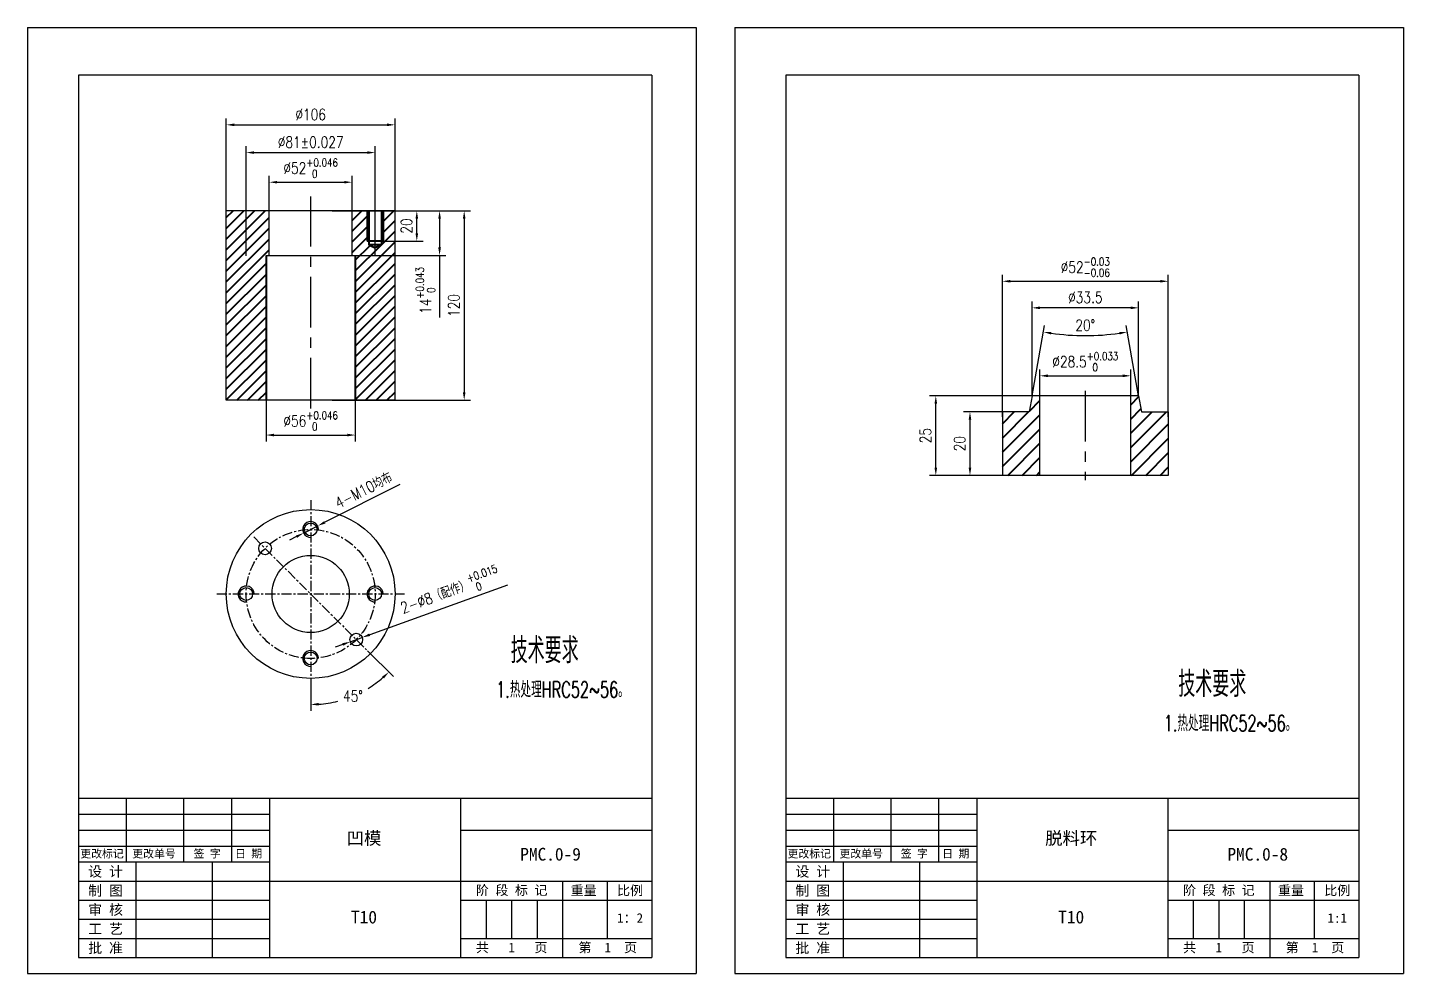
# Model space of a CAD drawing. Extents: x -23172 to -18855, y 7404 to 10591.
# Drawn here: x -20726.5 to -20294.5, y 8847.6 to 9144.6 of the extents above; entities that cross this region are included whole.
import ezdxf
from ezdxf.enums import TextEntityAlignment as Align

# ---------------------------------------------------------------- set-up
doc = ezdxf.new("R2010")
doc.units = 0
doc.header["$LTSCALE"] = 10
doc.linetypes.add('CENTER', pattern=[50.8, 31.75, -6.35, 6.35, -6.35])
doc.layers.get('DEFPOINTS').update_dxf_attribs({"linetype": 'CONTINUOUS'})
for name, color, linetype in [('2细线层', 3, 'CONTINUOUS'), ('3中心线层', 1, 'CENTER'), ('6文字层', 3, 'CONTINUOUS'), ('7标注层', 4, 'CONTINUOUS'), ('CONT', 3, 'CONTINUOUS'), ('TEXT', 1, 'CONTINUOUS')]:
    doc.layers.add(name, color=color, linetype=linetype)
doc.layers.add('YELLOW', color=2, linetype='CONTINUOUS', lineweight=40)
doc.styles.add('CHINA1', font='')
doc.styles.add('PC_TEXTSTYLE', font='txt.shx', dxfattribs={"width": 0.8, "bigfont": 'hzfs.shx'})
doc.styles.get('CHINA1').set_extended_font_data('SimSun')
doc.dimstyles.new('TH_GBDIM', dxfattribs={"dimtxt": 3.5, "dimasz": 2.5, "dimexe": 2, "dimexo": 0, "dimgap": 1.5, "dimtad": 1, "dimdec": 1, "dimzin": 0, "dimdsep": 46, "dimtxsty": 'PC_TEXTSTYLE', "dimcen": 2.5, "dimadec": 0, "dimazin": 0, "dimtfac": 0.714286, "dimtdec": 4, "dimtmove": 0, "dimatfit": 3, "dimfxl": 1, "dimtolj": 1, "dimtzin": 0, "dimarcsym": 0})
pattern_1 = [(225, (-31371.6086, 13784.134), (1.683798, -1.683798), [])]

# ---------------------------------------------------------------- blocks, each defined once
blk = doc.blocks.new('*D246')
at = {"layer": '7标注层', "color": 0, "lineweight": -2, "ltscale": 0.5}
for p, q in [((-20400.24, 9028.92), (-20443.31, 9028.92)), ((-20441.31, 9006.42), (-20441.31, 9026.42)), ((-20400.24, 9003.92), (-20443.31, 9003.92))]:
    blk.add_line(p, q, dxfattribs=at)
at = {"layer": '7标注层', "color": 0, "lineweight": -3, "ltscale": 0.5}
for points in [[(-20441.73, 9026.42), (-20440.89, 9026.42), (-20441.31, 9028.92)], [(-20441.73, 9006.42), (-20440.89, 9006.42), (-20441.31, 9003.92)]]:
    blk.add_solid(points, dxfattribs=at)
at = {"layer": 'DEFPOINTS', "color": 0, "lineweight": -3, "ltscale": 0.5}
for p in [(-20441.31, 9028.92), (-20400.24, 9028.92), (-20400.24, 9003.92)]:
    blk.add_point(p, dxfattribs=at)
at = {"layer": '7标注层', "color": 0, "lineweight": -3, "ltscale": 0.5, "insert": (-20444.56, 9016.42), "char_height": 3.5, "attachment_point": 5, "rotation": 90, "style": 'PC_TEXTSTYLE'}
blk.add_mtext('\\A1;25{}{}', dxfattribs=at)
blk = doc.blocks.new('*D248')
at = {"layer": '7标注层', "color": 0, "lineweight": -2, "ltscale": 0.5}
for p, q in [((-20575.83, 8969.49), (-20619.06, 8953.93)), ((-20625.17, 8951.72), (-20621.41, 8953.08)), ((-20627.53, 8950.88), (-20629.88, 8950.03))]:
    blk.add_line(p, q, dxfattribs=at)
at = {"layer": '7标注层', "color": 0, "lineweight": -3, "ltscale": 0.5}
for points in [[(-20619.2, 8954.32), (-20618.92, 8953.53), (-20621.41, 8953.08)], [(-20627.67, 8951.27), (-20627.38, 8950.48), (-20625.17, 8951.72)]]:
    blk.add_solid(points, dxfattribs=at)
at = {"layer": 'DEFPOINTS', "color": 0, "lineweight": -3, "ltscale": 0.5}
for p in [(-20621.41, 8953.08), (-20625.17, 8951.72)]:
    blk.add_point(p, dxfattribs=at)
at = {"layer": '7标注层', "color": 0, "lineweight": -3, "ltscale": 0.5, "insert": (-20593.88, 8967.68), "char_height": 3.5, "attachment_point": 5, "rotation": 19.7984, "style": 'PC_TEXTSTYLE'}
blk.add_mtext('\\A1;2-%%c8（配作）{}{\\H0.7143x;\\S+0.015^  0;}', dxfattribs=at)
blk = doc.blocks.new('*D247')
at = {"layer": '7标注层', "color": 0, "lineweight": -2, "ltscale": 0.5}
for p, q in [((-20619.8, 8948.91), (-20611.65, 8940.76)), ((-20637.61, 8937.22), (-20637.61, 8930.01))]:
    blk.add_line(p, q, dxfattribs=at)
for start, end in [(301.334, 310.8719), (274.1281, 284.2019)]:
    blk.add_arc((-20637.61, 8966.72), 34.71, start, end, dxfattribs=at)
at = {"layer": '7标注层', "color": 0, "lineweight": -3, "ltscale": 0.5}
for points in [[(-20615.18, 8940.78), (-20614.62, 8940.17), (-20613.07, 8942.18)], [(-20635.1, 8931.69), (-20635.13, 8932.52), (-20637.61, 8932.01)]]:
    blk.add_solid(points, dxfattribs=at)
at = {"layer": 'DEFPOINTS', "color": 0, "lineweight": -3, "ltscale": 0.5}
for p in [(-20637.61, 8996.22), (-20655.5, 8984.61), (-20619.8, 8948.91), (-20637.61, 8937.22), (-20628.63, 8933.2)]:
    blk.add_point(p, dxfattribs=at)
at = {"layer": '7标注层', "color": 0, "lineweight": -3, "ltscale": 0.5, "insert": (-20624.33, 8934.66), "char_height": 3.5, "attachment_point": 5, "style": 'PC_TEXTSTYLE'}
blk.add_mtext('\\A1;45%%d{}{}', dxfattribs=at)
blk = doc.blocks.new('*D249')
at = {"layer": '7标注层', "color": 0, "lineweight": -2, "ltscale": 0.5}
for p, q in [((-20609.63, 9001.11), (-20633.15, 8989.22)), ((-20639.84, 8985.84), (-20635.38, 8988.1)), ((-20642.07, 8984.72), (-20644.3, 8983.59))]:
    blk.add_line(p, q, dxfattribs=at)
at = {"layer": '7标注层', "color": 0, "lineweight": -3, "ltscale": 0.5}
for points in [[(-20633.34, 8989.6), (-20632.96, 8988.85), (-20635.38, 8988.1)], [(-20642.26, 8985.09), (-20641.89, 8984.34), (-20639.84, 8985.84)]]:
    blk.add_solid(points, dxfattribs=at)
at = {"layer": 'DEFPOINTS', "color": 0, "lineweight": -3, "ltscale": 0.5}
for p in [(-20635.38, 8988.1), (-20639.84, 8985.84)]:
    blk.add_point(p, dxfattribs=at)
at = {"layer": '7标注层', "color": 0, "lineweight": -3, "ltscale": 0.5, "insert": (-20620.97, 8999.36), "char_height": 3.5, "attachment_point": 5, "rotation": 26.8056, "style": 'PC_TEXTSTYLE'}
blk.add_mtext('\\A1;4-M10均布{}{}', dxfattribs=at)
blk = doc.blocks.new('*D250')
at = {"layer": '7标注层', "color": 0, "lineweight": -2, "ltscale": 0.5}
for p, q in [((-20630.88, 9087.02), (-20587.4, 9087.02)), ((-20589.4, 9084.52), (-20589.4, 9030.07)), ((-20630.88, 9027.57), (-20587.4, 9027.57))]:
    blk.add_line(p, q, dxfattribs=at)
at = {"layer": '7标注层', "color": 0, "lineweight": -3, "ltscale": 0.5}
for points in [[(-20589.81, 9084.52), (-20588.98, 9084.52), (-20589.4, 9087.02)], [(-20589.81, 9030.07), (-20588.98, 9030.07), (-20589.4, 9027.57)]]:
    blk.add_solid(points, dxfattribs=at)
at = {"layer": 'DEFPOINTS', "color": 0, "lineweight": -3, "ltscale": 0.5}
for p in [(-20630.88, 9087.02), (-20630.88, 9027.57), (-20589.4, 9027.57)]:
    blk.add_point(p, dxfattribs=at)
at = {"layer": '7标注层', "color": 0, "lineweight": -3, "ltscale": 0.5, "insert": (-20592.65, 9057.3), "char_height": 3.5, "attachment_point": 5, "rotation": 90, "style": 'PC_TEXTSTYLE'}
blk.add_mtext('\\A1;120{}{}', dxfattribs=at)
blk = doc.blocks.new('*D251')
at = {"layer": '7标注层', "color": 0, "lineweight": -2, "ltscale": 0.5}
for p, q in [((-20625.94, 9087.02), (-20595.13, 9087.02)), ((-20597.13, 9084.52), (-20597.13, 9075.52)), ((-20625.94, 9073.02), (-20595.13, 9073.02)), ((-20597.13, 9073.02), (-20597.13, 9053.52))]:
    blk.add_line(p, q, dxfattribs=at)
at = {"layer": '7标注层', "color": 0, "lineweight": -3, "ltscale": 0.5}
for points in [[(-20597.55, 9084.52), (-20596.71, 9084.52), (-20597.13, 9087.02)], [(-20597.55, 9075.52), (-20596.71, 9075.52), (-20597.13, 9073.02)]]:
    blk.add_solid(points, dxfattribs=at)
at = {"layer": 'DEFPOINTS', "color": 0, "lineweight": -3, "ltscale": 0.5}
for p in [(-20625.94, 9087.02), (-20597.13, 9087.02), (-20625.94, 9073.02)]:
    blk.add_point(p, dxfattribs=at)
at = {"layer": '7标注层', "color": 0, "lineweight": -3, "ltscale": 0.5, "insert": (-20601.55, 9062.02), "char_height": 3.5, "attachment_point": 5, "rotation": 90, "style": 'PC_TEXTSTYLE'}
blk.add_mtext('\\A1;14{}{\\H0.7143x;\\S+0.043^  0;}', dxfattribs=at)
blk = doc.blocks.new('*D257')
at = {"layer": '7标注层', "color": 0, "lineweight": -2, "ltscale": 0.5}
for p, q in [((-20664.11, 9083.44), (-20664.11, 9116.02)), ((-20661.61, 9114.02), (-20613.61, 9114.02)), ((-20611.11, 9083.44), (-20611.11, 9116.02))]:
    blk.add_line(p, q, dxfattribs=at)
at = {"layer": '7标注层', "color": 0, "lineweight": -3, "ltscale": 0.5}
for points in [[(-20661.61, 9114.44), (-20661.61, 9113.61), (-20664.11, 9114.02)], [(-20613.61, 9114.44), (-20613.61, 9113.61), (-20611.11, 9114.02)]]:
    blk.add_solid(points, dxfattribs=at)
at = {"layer": 'DEFPOINTS', "color": 0, "lineweight": -3, "ltscale": 0.5}
for p in [(-20611.11, 9114.02), (-20664.11, 9083.44), (-20611.11, 9083.44)]:
    blk.add_point(p, dxfattribs=at)
at = {"layer": '7标注层', "color": 0, "lineweight": -3, "ltscale": 0.5, "insert": (-20637.61, 9117.27), "char_height": 3.5, "attachment_point": 5, "style": 'PC_TEXTSTYLE'}
blk.add_mtext('\\A1;%%c106{}{}', dxfattribs=at)
blk = doc.blocks.new('*D258')
at = {"layer": '7标注层', "color": 0, "lineweight": -2, "ltscale": 0.5}
for p, q in [((-20657.86, 9088.31), (-20657.86, 9107.31)), ((-20655.36, 9105.31), (-20619.86, 9105.31)), ((-20617.36, 9088.31), (-20617.36, 9107.31))]:
    blk.add_line(p, q, dxfattribs=at)
at = {"layer": '7标注层', "color": 0, "lineweight": -3, "ltscale": 0.5}
for points in [[(-20655.36, 9105.72), (-20655.36, 9104.89), (-20657.86, 9105.31)], [(-20619.86, 9105.72), (-20619.86, 9104.89), (-20617.36, 9105.31)]]:
    blk.add_solid(points, dxfattribs=at)
at = {"layer": 'DEFPOINTS', "color": 0, "lineweight": -3, "ltscale": 0.5}
for p in [(-20617.36, 9105.31), (-20657.86, 9088.31), (-20617.36, 9088.31)]:
    blk.add_point(p, dxfattribs=at)
at = {"layer": '7标注层', "color": 0, "lineweight": -3, "ltscale": 0.5, "insert": (-20637.61, 9108.56), "char_height": 3.5, "attachment_point": 5, "style": 'PC_TEXTSTYLE'}
blk.add_mtext('\\A1;%%c81{}{%%p0.027}', dxfattribs=at)
blk = doc.blocks.new('*D259')
at = {"layer": '7标注层', "color": 0, "lineweight": -2, "ltscale": 0.5}
for p, q in [((-20650.63, 9082.7), (-20650.63, 9098)), ((-20648.13, 9096), (-20627.09, 9096)), ((-20624.59, 9082.7), (-20624.59, 9098))]:
    blk.add_line(p, q, dxfattribs=at)
at = {"layer": '7标注层', "color": 0, "lineweight": -3, "ltscale": 0.5}
for points in [[(-20648.13, 9096.41), (-20648.13, 9095.58), (-20650.63, 9096)], [(-20627.09, 9096.41), (-20627.09, 9095.58), (-20624.59, 9096)]]:
    blk.add_solid(points, dxfattribs=at)
at = {"layer": 'DEFPOINTS', "color": 0, "lineweight": -3, "ltscale": 0.5}
for p in [(-20624.59, 9096), (-20650.63, 9082.7), (-20624.59, 9082.7)]:
    blk.add_point(p, dxfattribs=at)
at = {"layer": '7标注层', "color": 0, "lineweight": -3, "ltscale": 0.5, "insert": (-20637.61, 9100.41), "char_height": 3.5, "attachment_point": 5, "style": 'PC_TEXTSTYLE'}
blk.add_mtext('\\A1;%%c52{}{\\H0.7143x;\\S+0.046^  0;}', dxfattribs=at)
blk = doc.blocks.new('*D260')
at = {"layer": '7标注层', "color": 0, "lineweight": -2, "ltscale": 0.5}
for p, q in [((-20651.61, 9030.53), (-20651.61, 9014.62)), ((-20623.61, 9030.53), (-20623.61, 9014.62)), ((-20649.11, 9016.62), (-20626.11, 9016.62))]:
    blk.add_line(p, q, dxfattribs=at)
at = {"layer": '7标注层', "color": 0, "lineweight": -3, "ltscale": 0.5}
for points in [[(-20649.11, 9017.04), (-20649.11, 9016.2), (-20651.61, 9016.62)], [(-20626.11, 9017.04), (-20626.11, 9016.2), (-20623.61, 9016.62)]]:
    blk.add_solid(points, dxfattribs=at)
at = {"layer": 'DEFPOINTS', "color": 0, "lineweight": -3, "ltscale": 0.5}
for p in [(-20651.61, 9030.53), (-20623.61, 9030.53), (-20623.61, 9016.62)]:
    blk.add_point(p, dxfattribs=at)
at = {"layer": '7标注层', "color": 0, "lineweight": -3, "ltscale": 0.5, "insert": (-20637.61, 9021.04), "char_height": 3.5, "attachment_point": 5, "style": 'PC_TEXTSTYLE'}
blk.add_mtext('\\A1;%%c56{}{\\H0.7143x;\\S+0.046^  0;}', dxfattribs=at)
blk = doc.blocks.new('*D261')
at = {"layer": '7标注层', "color": 0, "lineweight": -2, "ltscale": 0.5}
for p, q in [((-20616.12, 9087.02), (-20602.28, 9087.02)), ((-20604.28, 9079.96), (-20604.28, 9084.52)), ((-20616.12, 9077.46), (-20602.28, 9077.46))]:
    blk.add_line(p, q, dxfattribs=at)
at = {"layer": '7标注层', "color": 0, "lineweight": -3, "ltscale": 0.5}
for points in [[(-20604.7, 9084.52), (-20603.87, 9084.52), (-20604.28, 9087.02)], [(-20604.7, 9079.96), (-20603.87, 9079.96), (-20604.28, 9077.46)]]:
    blk.add_solid(points, dxfattribs=at)
at = {"layer": 'DEFPOINTS', "color": 0, "lineweight": -3, "ltscale": 0.5}
for p in [(-20616.12, 9087.02), (-20604.28, 9087.02), (-20616.12, 9077.46)]:
    blk.add_point(p, dxfattribs=at)
at = {"layer": '7标注层', "color": 0, "lineweight": -3, "ltscale": 0.5, "insert": (-20607.53, 9082.24), "char_height": 3.5, "attachment_point": 5, "rotation": 90, "style": 'PC_TEXTSTYLE'}
blk.add_mtext('\\A1;20{}{}', dxfattribs=at)
blk = doc.blocks.new('*D267')
at = {"layer": '7标注层', "color": 0, "lineweight": -2, "ltscale": 0.5}
for p, q in [((-20420.41, 9023.92), (-20432.58, 9023.92)), ((-20430.58, 9021.42), (-20430.58, 9006.42)), ((-20420.41, 9003.92), (-20432.58, 9003.92))]:
    blk.add_line(p, q, dxfattribs=at)
at = {"layer": '7标注层', "color": 0, "lineweight": -3, "ltscale": 0.5}
for points in [[(-20431, 9021.42), (-20430.16, 9021.42), (-20430.58, 9023.92)], [(-20431, 9006.42), (-20430.16, 9006.42), (-20430.58, 9003.92)]]:
    blk.add_solid(points, dxfattribs=at)
at = {"layer": 'DEFPOINTS', "color": 0, "lineweight": -3, "ltscale": 0.5}
for p in [(-20420.41, 9023.92), (-20430.58, 9003.92), (-20420.41, 9003.92)]:
    blk.add_point(p, dxfattribs=at)
at = {"layer": '7标注层', "color": 0, "lineweight": -3, "ltscale": 0.5, "insert": (-20433.83, 9013.92), "char_height": 3.5, "attachment_point": 5, "rotation": 90, "style": 'PC_TEXTSTYLE'}
blk.add_mtext('\\A1;20{}{}', dxfattribs=at)
blk = doc.blocks.new('*D268')
at = {"layer": '7标注层', "color": 0, "lineweight": -2, "ltscale": 0.5}
for p, q in [((-20411.1, 9028.92), (-20407.21, 9050.97)), ((-20377.62, 9028.92), (-20381.5, 9050.97))]:
    blk.add_line(p, q, dxfattribs=at)
blk.add_arc((-20394.36, 9123.87), 76.03, 261.884, 278.116, dxfattribs=at)
at = {"layer": '7标注层', "color": 0, "lineweight": -3, "ltscale": 0.5}
for points in [[(-20405.16, 9048.19), (-20405.03, 9049.02), (-20407.56, 9049)], [(-20383.69, 9049.02), (-20383.56, 9048.19), (-20381.16, 9049)]]:
    blk.add_solid(points, dxfattribs=at)
at = {"layer": 'DEFPOINTS', "color": 0, "lineweight": -3, "ltscale": 0.5}
for p in [(-20398.78, 9047.97), (-20411.1, 9028.92), (-20377.62, 9028.92), (-20411.98, 9023.92), (-20376.73, 9023.92)]:
    blk.add_point(p, dxfattribs=at)
at = {"layer": '7标注层', "color": 0, "lineweight": -3, "ltscale": 0.5, "insert": (-20394.36, 9051.09), "char_height": 3.5, "attachment_point": 5, "style": 'PC_TEXTSTYLE'}
blk.add_mtext('\\A1;20%%d{}{}', dxfattribs=at)
blk = doc.blocks.new('*D269')
at = {"layer": '7标注层', "color": 0, "lineweight": -2, "ltscale": 0.5}
for p, q in [((-20408.61, 9025.18), (-20408.61, 9037.22)), ((-20406.11, 9035.22), (-20382.61, 9035.22)), ((-20380.11, 9025.18), (-20380.11, 9037.22))]:
    blk.add_line(p, q, dxfattribs=at)
at = {"layer": '7标注层', "color": 0, "lineweight": -3, "ltscale": 0.5}
for points in [[(-20406.11, 9035.64), (-20406.11, 9034.8), (-20408.61, 9035.22)], [(-20382.61, 9035.64), (-20382.61, 9034.8), (-20380.11, 9035.22)]]:
    blk.add_solid(points, dxfattribs=at)
at = {"layer": 'DEFPOINTS', "color": 0, "lineweight": -3, "ltscale": 0.5}
for p in [(-20380.11, 9035.22), (-20408.61, 9025.18), (-20380.11, 9025.18)]:
    blk.add_point(p, dxfattribs=at)
at = {"layer": '7标注层', "color": 0, "lineweight": -3, "ltscale": 0.5, "insert": (-20394.36, 9039.64), "char_height": 3.5, "attachment_point": 5, "style": 'PC_TEXTSTYLE'}
blk.add_mtext('\\A1;%%c28.5{}{\\H0.7143x;\\S+0.033^  0;}', dxfattribs=at)
blk = doc.blocks.new('*D270')
at = {"layer": '7标注层', "color": 0, "lineweight": -2, "ltscale": 0.5}
for p, q in [((-20420.41, 9022.33), (-20420.41, 9066.9)), ((-20417.91, 9064.9), (-20370.81, 9064.9)), ((-20368.31, 9022.33), (-20368.31, 9066.9))]:
    blk.add_line(p, q, dxfattribs=at)
at = {"layer": '7标注层', "color": 0, "lineweight": -3, "ltscale": 0.5}
for points in [[(-20417.91, 9065.32), (-20417.91, 9064.49), (-20420.41, 9064.9)], [(-20370.81, 9065.32), (-20370.81, 9064.49), (-20368.31, 9064.9)]]:
    blk.add_solid(points, dxfattribs=at)
at = {"layer": 'DEFPOINTS', "color": 0, "lineweight": -3, "ltscale": 0.5}
for p in [(-20368.31, 9064.9), (-20420.41, 9022.33), (-20368.31, 9022.33)]:
    blk.add_point(p, dxfattribs=at)
at = {"layer": '7标注层', "color": 0, "lineweight": -3, "ltscale": 0.5, "insert": (-20394.38, 9069.32), "char_height": 3.5, "attachment_point": 5, "style": 'PC_TEXTSTYLE'}
blk.add_mtext('\\A1;%%c52{}{\\H0.7143x;\\S-0.03^ -0.06;}', dxfattribs=at)
blk = doc.blocks.new('*D299')
at = {"layer": '7标注层', "color": 0, "lineweight": -2, "ltscale": 0.5}
for p, q in [((-20411.1, 9028.92), (-20411.1, 9058.56)), ((-20380.12, 9056.56), (-20408.6, 9056.56)), ((-20377.62, 9028.92), (-20377.62, 9058.56))]:
    blk.add_line(p, q, dxfattribs=at)
at = {"layer": '7标注层', "color": 0, "lineweight": -3, "ltscale": 0.5}
for points in [[(-20408.6, 9056.98), (-20408.6, 9056.15), (-20411.1, 9056.56)], [(-20380.12, 9056.98), (-20380.12, 9056.15), (-20377.62, 9056.56)]]:
    blk.add_solid(points, dxfattribs=at)
at = {"layer": 'DEFPOINTS', "color": 0, "lineweight": -3, "ltscale": 0.5}
for p in [(-20411.1, 9056.56), (-20411.1, 9028.92), (-20377.62, 9028.92)]:
    blk.add_point(p, dxfattribs=at)
at = {"layer": '7标注层', "color": 0, "lineweight": -3, "ltscale": 0.5, "insert": (-20394.36, 9059.81), "char_height": 3.5, "attachment_point": 5, "style": 'PC_TEXTSTYLE'}
blk.add_mtext('\\A1;%%c33.5{}{}', dxfattribs=at)

msp = doc.modelspace()

# ---------------------------------------------------------------- hatches: boundary and pattern name
at = {"layer": '2细线层', "lineweight": 40}
h = msp.add_hatch(dxfattribs=at)
h.set_pattern_fill('ANSI31', color=256, scale=0.75, angle=180, style=0)
h.set_pattern_definition(pattern_1)
h.paths.add_polyline_path([(-20651.61, 9073.02), (-20650.63, 9073.02), (-20650.63, 9087.02), (-20664.11, 9087.02), (-20664.11, 9027.57), (-20651.61, 9027.57)])
h = msp.add_hatch(dxfattribs=at)
h.set_pattern_fill('ANSI31', color=256, scale=0.75, angle=180, style=0)
h.set_pattern_definition(pattern_1)
h.paths.add_polyline_path([(-20611.11, 9087.02), (-20614.86, 9087.02), (-20614.86, 9079.96), (-20614.86, 9077.46), (-20615.36, 9077.46), (-20615.36, 9076.31), (-20617.36, 9075.45), (-20619.36, 9076.31), (-20619.36, 9087.02), (-20624.59, 9087.02), (-20624.59, 9073.02), (-20623.61, 9073.02), (-20623.61, 9027.57), (-20611.11, 9027.57)])
h.paths.add_polyline_path([(-20614.86, 9079.96), (-20615.36, 9079.46), (-20615.36, 9077.46), (-20614.86, 9077.46)], flags=17)
h = msp.add_hatch(dxfattribs=at)
h.set_pattern_fill('ANSI31', color=256, style=0)
h.set_pattern_definition([(45, (1073.638, -400.303), (-2.24506403, 2.24506403), [])])
h.paths.add_polyline_path([(-20420.41, 9003.92), (-20408.61, 9003.92), (-20408.61, 9028.92), (-20411.1, 9028.92), (-20411.98, 9023.92), (-20420.41, 9023.92)])
h = msp.add_hatch(dxfattribs=at)
h.set_pattern_fill('ANSI31', color=256, style=0)
h.set_pattern_definition([(45, (0, -17.5524), (-2.24506403, 2.24506403), [])])
h.paths.add_polyline_path([(-20368.31, 9003.92), (-20380.11, 9003.92), (-20380.11, 9028.92), (-20377.62, 9028.92), (-20376.73, 9023.92), (-20368.31, 9023.92)])

# ---------------------------------------------------------------- linework, layer by layer
for p, q in [((-20619.86, 9087.02), (-20619.86, 9077.46)), ((-20614.86, 9087.02), (-20614.86, 9077.46))]:
    msp.add_line(p, q, dxfattribs=at)
at = {"layer": '3中心线层', "lineweight": -3, "ltscale": 0.05}
for p, q in [((-20637.61, 9024.97), (-20637.61, 9091.56)), ((-20657.86, 9072.85), (-20657.86, 9088.8)), ((-20617.36, 9072.85), (-20617.36, 9088.47)), ((-20394.36, 9030.47), (-20394.36, 9002.44))]:
    msp.add_line(p, q, dxfattribs=at)
at = {"layer": '3中心线层', "ltscale": 0.01}
for p, q in [((-20637.61, 8996.22), (-20637.61, 8937.22)), ((-20655.5, 8984.61), (-20619.8, 8948.91)), ((-20667.11, 8966.72), (-20608.11, 8966.72))]:
    msp.add_line(p, q, dxfattribs=at)
msp.add_circle((-20637.61, 8966.72), 20.25, dxfattribs=at)
at = {"layer": 'CONT', "lineweight": -3}
for p, q in [((-20695.52, 8902.57), (-20695.52, 8882.57)), ((-20677.52, 8902.57), (-20677.52, 8882.57)), ((-20662.52, 8902.57), (-20662.52, 8882.57)), ((-20650.52, 8902.57), (-20650.52, 8852.57)), ((-20590.52, 8902.57), (-20590.52, 8852.57)), ((-20473.45, 8902.57), (-20473.45, 8882.57)), ((-20455.45, 8902.57), (-20455.45, 8882.57)), ((-20440.45, 8902.57), (-20440.45, 8882.57)), ((-20428.45, 8902.57), (-20428.45, 8852.57)), ((-20368.45, 8902.57), (-20368.45, 8852.57)), ((-20710.52, 8897.57), (-20650.52, 8897.57)), ((-20488.45, 8897.57), (-20428.45, 8897.57)), ((-20710.52, 8892.57), (-20650.52, 8892.57)), ((-20590.52, 8892.57), (-20530.52, 8892.57)), ((-20488.45, 8892.57), (-20428.45, 8892.57)), ((-20368.45, 8892.57), (-20308.45, 8892.57)), ((-20710.52, 8887.57), (-20650.52, 8887.57)), ((-20488.45, 8887.57), (-20428.45, 8887.57)), ((-20692.52, 8882.57), (-20692.52, 8852.57)), ((-20668.52, 8882.57), (-20668.52, 8852.57)), ((-20470.45, 8882.57), (-20470.45, 8852.57)), ((-20446.45, 8882.57), (-20446.45, 8852.57)), ((-20710.52, 8876.57), (-20530.52, 8876.57)), ((-20558.52, 8876.57), (-20558.52, 8852.57)), ((-20544.52, 8876.57), (-20544.52, 8858.57)), ((-20488.45, 8876.57), (-20308.45, 8876.57)), ((-20336.45, 8876.57), (-20336.45, 8852.57)), ((-20322.45, 8876.57), (-20322.45, 8858.57)), ((-20710.52, 8870.57), (-20650.52, 8870.57)), ((-20590.52, 8870.57), (-20530.52, 8870.57)), ((-20582.52, 8870.57), (-20582.52, 8858.57)), ((-20574.52, 8870.57), (-20574.52, 8858.57)), ((-20566.52, 8870.57), (-20566.52, 8858.57)), ((-20488.45, 8870.57), (-20428.45, 8870.57)), ((-20368.45, 8870.57), (-20308.45, 8870.57)), ((-20360.45, 8870.57), (-20360.45, 8858.57)), ((-20352.45, 8870.57), (-20352.45, 8858.57)), ((-20344.45, 8870.57), (-20344.45, 8858.57)), ((-20710.52, 8864.57), (-20650.52, 8864.57)), ((-20488.45, 8864.57), (-20428.45, 8864.57)), ((-20710.52, 8858.57), (-20650.52, 8858.57)), ((-20590.52, 8858.57), (-20530.52, 8858.57)), ((-20488.45, 8858.57), (-20428.45, 8858.57)), ((-20368.45, 8858.57), (-20308.45, 8858.57))]:
    msp.add_line(p, q, dxfattribs=at)
for centre in [(-20637.61, 8986.97), (-20657.86, 8966.72), (-20617.36, 8966.72), (-20637.61, 8946.47)]:
    msp.add_arc(centre, 2.5, 0, 273.539, dxfattribs=at)
at = {"layer": 'DEFPOINTS', "lineweight": -3}
for p, q in [((-20726.52, 9144.57), (-20726.52, 8847.57)), ((-20726.52, 9144.57), (-20516.52, 9144.57)), ((-20516.52, 9144.57), (-20516.52, 8847.57)), ((-20504.45, 9144.57), (-20504.45, 8847.57)), ((-20504.45, 9144.57), (-20294.45, 9144.57)), ((-20294.45, 9144.57), (-20294.45, 8847.57)), ((-20726.52, 8847.57), (-20516.52, 8847.57)), ((-20504.45, 8847.57), (-20294.45, 8847.57))]:
    msp.add_line(p, q, dxfattribs=at)
at = {"layer": 'YELLOW', "lineweight": -3}
for p, q in [((-20710.52, 9129.57), (-20710.52, 8852.57)), ((-20530.52, 9129.57), (-20710.52, 9129.57)), ((-20530.52, 9129.57), (-20530.52, 8852.57)), ((-20488.45, 9129.57), (-20488.45, 8852.57)), ((-20308.45, 9129.57), (-20488.45, 9129.57)), ((-20308.45, 9129.57), (-20308.45, 8852.57)), ((-20710.52, 8902.57), (-20530.52, 8902.57)), ((-20488.45, 8902.57), (-20308.45, 8902.57)), ((-20710.52, 8882.57), (-20650.52, 8882.57)), ((-20488.45, 8882.57), (-20428.45, 8882.57)), ((-20710.52, 8852.57), (-20530.52, 8852.57)), ((-20488.45, 8852.57), (-20308.45, 8852.57))]:
    msp.add_line(p, q, dxfattribs=at)
at = {"layer": 'YELLOW', "lineweight": -3, "ltscale": 0.5}
for p, q in [((-20664.11, 9027.57), (-20664.11, 9087.02)), ((-20611.11, 9087.02), (-20664.11, 9087.02)), ((-20650.63, 9073.02), (-20650.63, 9087.02)), ((-20624.59, 9073.02), (-20624.59, 9087.02)), ((-20611.11, 9027.57), (-20611.11, 9087.02)), ((-20651.61, 9073.02), (-20623.61, 9073.02)), ((-20623.61, 9064.52), (-20623.61, 9043.27)), ((-20611.11, 9027.57), (-20664.11, 9027.57)), ((-20411.1, 9028.92), (-20411.98, 9023.92)), ((-20377.62, 9028.92), (-20411.1, 9028.92)), ((-20408.61, 9003.92), (-20408.61, 9028.92)), ((-20380.11, 9003.92), (-20380.11, 9028.92)), ((-20377.62, 9028.92), (-20376.73, 9023.92)), ((-20411.98, 9023.92), (-20420.41, 9023.92)), ((-20420.41, 9023.92), (-20420.41, 9003.92)), ((-20376.73, 9023.92), (-20368.31, 9023.92)), ((-20368.31, 9023.92), (-20368.31, 9003.92)), ((-20368.31, 9003.92), (-20420.41, 9003.92))]:
    msp.add_line(p, q, dxfattribs=at)
at = {"layer": 'YELLOW', "lineweight": 40, "ltscale": 7}
for p, q in [((-20619.36, 9087.02), (-20619.36, 9076.31)), ((-20615.36, 9087.02), (-20615.36, 9076.31)), ((-20614.86, 9077.46), (-20619.86, 9077.46)), ((-20615.36, 9076.31), (-20619.36, 9076.31)), ((-20619.36, 9076.31), (-20617.36, 9075.45)), ((-20615.36, 9076.31), (-20617.36, 9075.45))]:
    msp.add_line(p, q, dxfattribs=at)
at = {"layer": 'YELLOW', "lineweight": 40}
for p, q in [((-20651.61, 9073.02), (-20651.61, 9027.57)), ((-20623.61, 9073.02), (-20623.61, 9027.57))]:
    msp.add_line(p, q, dxfattribs=at)
at = {"layer": 'YELLOW', "lineweight": -3, "ltscale": 0.5}
for centre, radius in [((-20637.61, 8966.72), 26.5), ((-20637.61, 8986.97), 2), ((-20651.93, 8981.04), 2), ((-20637.61, 8966.72), 12.12), ((-20657.86, 8966.72), 2), ((-20617.36, 8966.72), 2), ((-20623.29, 8952.4), 2), ((-20637.61, 8946.47), 2)]:
    msp.add_circle(centre, radius, dxfattribs=at)

# ---------------------------------------------------------------- texts
at = {"layer": '6文字层', "lineweight": -3, "ltscale": 0.5, "style": 'PC_TEXTSTYLE', "width": 0.667}
for s, height, p in [('技术要求', 8, (-20574.8, 8944.99)), ('1.热处理HRC52~56。', 5, (-20579.35, 8934.21)), ('技术要求', 8, (-20365.17, 8934.41)), ('1.热处理HRC52~56。', 5, (-20369.73, 8923.63))]:
    msp.add_text(s, height=height, dxfattribs=at).set_placement(p)
at = {"layer": 'TEXT', "lineweight": -3, "style": 'CHINA1'}
for s, height, p in [('凹模', 4, (-20620.86, 8888.05)), ('脱料环', 4, (-20398.79, 8888.05)), ('更改标记', 2.5, (-20703.12, 8883.94)), ('更改单号', 2.5, (-20686.8, 8883.94)), ('签 字', 2.5, (-20670.12, 8883.94)), ('日 期', 2.5, (-20657.1, 8883.94)), ('PMC.0-9', 4, (-20562.28, 8883.01)), ('更改标记', 2.5, (-20481.05, 8883.94)), ('更改单号', 2.5, (-20464.73, 8883.94)), ('签 字', 2.5, (-20448.05, 8883.94)), ('日 期', 2.5, (-20435.04, 8883.94)), ('PMC.0-8', 4, (-20340.21, 8883.01)), ('阶 段 标 记', 3, (-20574.5, 8872.22)), ('重量', 3, (-20551.87, 8872.16)), ('比例', 3, (-20537.31, 8872.16)), ('阶 段 标 记', 3, (-20352.43, 8872.22)), ('重量', 3, (-20329.8, 8872.16)), ('比例', 3, (-20315.24, 8872.16)), ('T10', 4, (-20620.86, 8863.27)), ('1：2', 3, (-20537.31, 8863.48)), ('T10', 4, (-20398.79, 8863.27)), ('1:1', 3, (-20315.24, 8863.48)), ('共   1   页', 3, (-20574.5, 8854.22)), ('第  1  页', 3, (-20544.32, 8854.22)), ('共   1   页', 3, (-20352.43, 8854.22)), ('第  1  页', 3, (-20322.25, 8854.22))]:
    msp.add_text(s, height=height, dxfattribs=at).set_placement(p, align=Align.CENTER)
for s, p in [('设 计', (-20707.46, 8877.99)), ('设 计', (-20485.39, 8877.99)), ('制 图', (-20707.46, 8871.99)), ('制 图', (-20485.39, 8871.99)), ('审 核', (-20707.46, 8865.99)), ('审 核', (-20485.39, 8865.99)), ('工 艺', (-20707.46, 8859.99)), ('工 艺', (-20485.39, 8859.99)), ('批 准', (-20707.46, 8853.99)), ('批 准', (-20485.39, 8853.99))]:
    msp.add_text(s, height=3.2, dxfattribs=at).set_placement(p)

# ---------------------------------------------------------------- dimensions: what is measured, and where the dimension line sits
at = {"layer": '7标注层', "lineweight": -3, "ltscale": 0.5}
for base, p1, p2, angle, text, picture, middle in [((-20611.11, 9114.02), (-20664.11, 9083.44), (-20611.11, 9083.44), 180, '%%c106{}{}', '*D257', (-20637.61, 9117.27)), ((-20617.36, 9105.31), (-20657.86, 9088.31), (-20617.36, 9088.31), 180, '%%c81{}{%%p0.027}', '*D258', (-20637.61, 9108.56)), ((-20624.59, 9096), (-20650.63, 9082.7), (-20624.59, 9082.7), 180, '%%c52{}{\\H0.7143x;\\S+0.046^  0;}', '*D259', (-20637.61, 9100.41)), ((-20589.4, 9027.57), (-20630.88, 9087.02), (-20630.88, 9027.57), 90, '120{}{}', '*D250', (-20592.65, 9057.3)), ((-20604.28, 9087.02), (-20616.12, 9077.46), (-20616.12, 9087.02), 270, '20{}{}', '*D261', (-20607.53, 9082.24)), ((-20380.11, 9035.22), (-20408.61, 9025.18), (-20380.11, 9025.18), 180, '%%c<>{}{\\H0.7143x;\\S+0.033^  0;}', '*D269', (-20394.36, 9039.64)), ((-20623.61, 9016.62), (-20651.61, 9030.53), (-20623.61, 9030.53), 180, '%%c56{}{\\H0.7143x;\\S+0.046^  0;}', '*D260', (-20637.61, 9021.04)), ((-20441.31, 9028.92), (-20400.24, 9003.92), (-20400.24, 9028.92), 270, '25{}{}', '*D246', (-20444.56, 9016.42)), ((-20430.58, 9003.92), (-20420.41, 9023.92), (-20420.41, 9003.92), 90, '20{}{}', '*D267', (-20433.83, 9013.92))]:
    dim = msp.add_linear_dim(base=base, p1=p1, p2=p2, angle=angle, text=text, dimstyle='TH_GBDIM', override={"dimgap": 1.5, "dimtad": 1, "dimjust": 0, "dimdec": 1, "dimlfac": 1, "dimse1": 0, "dimse2": 0, "dimsd1": 0, "dimsd2": 0}, dxfattribs=at)
    dim.commit()
    dim.dimension.update_dxf_attribs({"geometry": picture, "text_midpoint": middle})
for base, p1, p2, angle, text, picture, middle in [((-20597.13, 9087.02), (-20625.94, 9073.02), (-20625.94, 9087.02), 270, '14{}{\\H0.7143x;\\S+0.043^  0;}', '*D251', (-20597.13, 9062.02)), ((-20368.31, 9064.9), (-20420.41, 9022.33), (-20368.31, 9022.33), 180, '%%c52{}{\\H0.7143x;\\S-0.03^ -0.06;}', '*D270', (-20394.38, 9064.9))]:
    dim = msp.add_linear_dim(base=base, p1=p1, p2=p2, angle=angle, text=text, dimstyle='TH_GBDIM', override={"dimgap": 1.5, "dimtad": 1, "dimjust": 0, "dimdec": 1, "dimlfac": 1, "dimse1": 0, "dimse2": 0, "dimsd1": 0, "dimsd2": 0}, dxfattribs=at)
    dim.commit()
    dim.dimension.update_dxf_attribs({"geometry": picture, "text_midpoint": middle, "dimtype": 160})
dim = msp.add_linear_dim(base=(-20411.1, 9056.56), p1=(-20377.62, 9028.92), p2=(-20411.1, 9028.92), text='%%c<>{}{}', dimstyle='TH_GBDIM', override={"dimgap": 1.5, "dimtad": 1, "dimjust": 0, "dimdec": 1, "dimlfac": 1, "dimse1": 0, "dimse2": 0, "dimsd1": 0, "dimsd2": 0}, dxfattribs=at)
dim.commit()
dim.dimension.update_dxf_attribs({"geometry": '*D299', "text_midpoint": (-20394.36, 9059.81)})
for base, line1, line2, text, picture, middle in [((-20398.78, 9047.97), ((-20411.1, 9028.92), (-20411.98, 9023.92)), ((-20377.62, 9028.92), (-20376.73, 9023.92)), '20%%d{}{}', '*D268', (-20394.36, 9051.09)), ((-20628.63, 8933.2), ((-20655.5, 8984.61), (-20619.8, 8948.91)), ((-20637.61, 8996.22), (-20637.61, 8937.22)), '45%%d{}{}', '*D247', (-20624.33, 8934.66))]:
    dim = msp.add_angular_dim_2l(base=base, line1=line1, line2=line2, text=text, dimstyle='TH_GBDIM', override={"dimgap": 1.5, "dimtad": 1, "dimjust": 0, "dimtih": 1, "dimse1": 0, "dimse2": 0, "dimsd1": 0, "dimsd2": 0, "dimadec": 1}, dxfattribs=at)
    dim.commit()
    dim.dimension.update_dxf_attribs({"geometry": picture, "text_midpoint": middle})
for p1, p2, text, picture, middle in [((-20639.84, 8985.84), (-20635.38, 8988.1), '4-M10均布{}{}', '*D249', (-20619.36, 8996.19)), ((-20625.17, 8951.72), (-20621.41, 8953.08), '2-%%c8（配作）{}{\\H0.7143x;\\S+0.015^  0;}', '*D248', (-20592.38, 8963.53))]:
    dim = msp.add_diameter_dim_2p(p1=p1, p2=p2, text=text, dimstyle='TH_GBDIM', override={"dimgap": 1.5, "dimtad": 1, "dimjust": 0, "dimtih": 0, "dimtoh": 0, "dimdec": 1, "dimlfac": 1, "dimse1": 0, "dimse2": 0, "dimsd1": 0, "dimsd2": 0, "dimtix": 0, "dimtofl": 1, "dimatfit": 3}, dxfattribs=at)
    dim.commit()
    dim.dimension.update_dxf_attribs({"geometry": picture, "text_midpoint": middle, "dimtype": 163})

doc.saveas('drawing.dxf')
